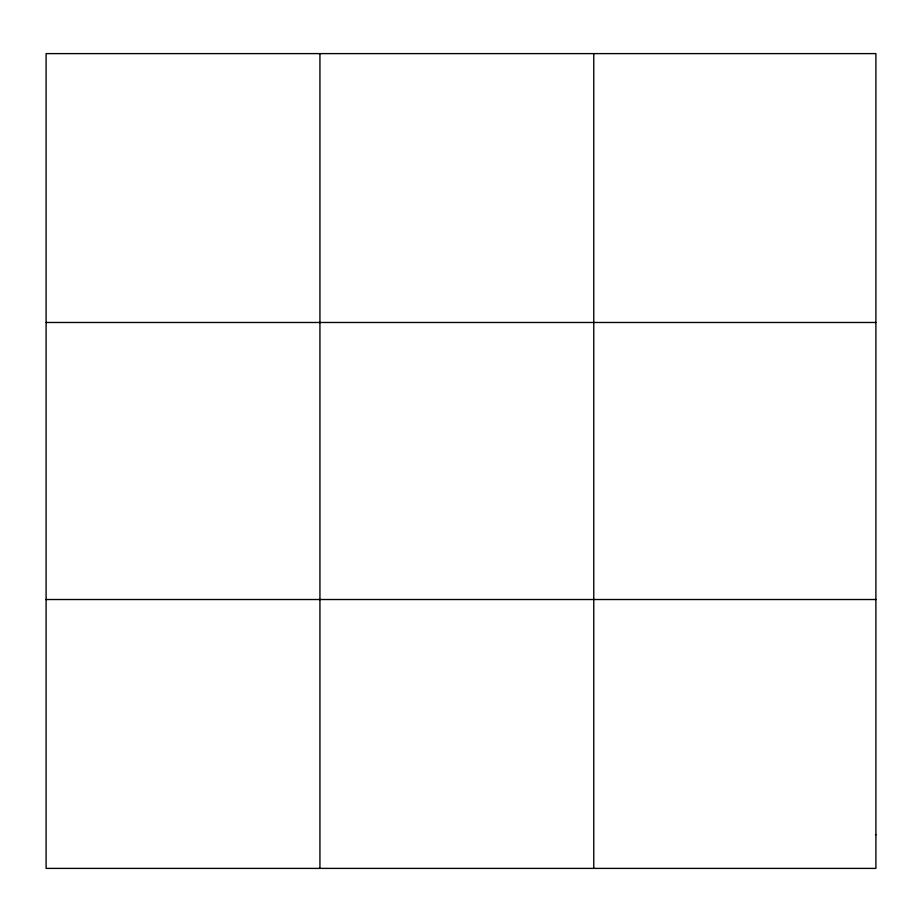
<?xml version="1.0" encoding="UTF-8"?>
<svg xmlns="http://www.w3.org/2000/svg" width="922" height="922" viewBox="0 0 922 922"><rect width="100%" height="100%" fill="white"/><g stroke="black" fill="none" stroke-linecap="round" stroke-linejoin="round"><path stroke-width="1.38" d="M319.934 868.397L319.934 53.603M593.768 868.397L593.768 53.603M46.1 322.481L875.9 322.481M46.1 599.519L875.9 599.519M875.9 834.779L875.9 868.397L46.1 868.397L46.1 53.603L875.9 53.603L875.9 834.779"/></g></svg>
